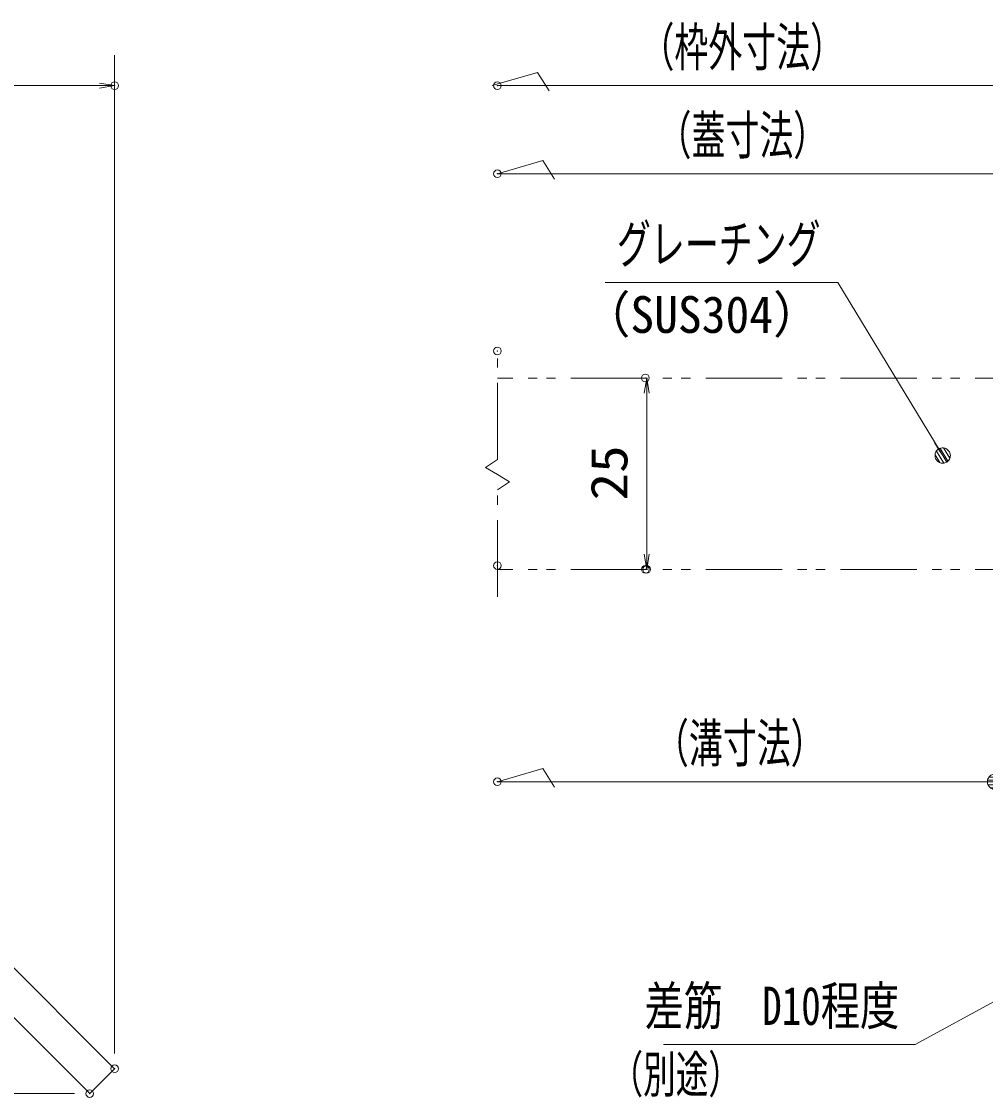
# Model space of a CAD drawing. Units: millimetres, scale not verified. Extents: x -1050 to 1050, y -742 to 742.
# Drawn here: x 340 to 654.8, y -494.6 to -143.2 of the extents above; entities that cross this region are included whole.
import ezdxf
from ezdxf.enums import TextEntityAlignment as Align

# ---------------------------------------------------------------- set-up
doc = ezdxf.new("R2010")
doc.units = ezdxf.units.MM
doc.header["$LTSCALE"] = 5
doc.header["$PDMODE"] = 32
doc.header["$PDSIZE"] = 2.5
doc.linetypes.add('DOUBLE_CHAIN1', pattern=[8.8, 5, -1, 0.6, -0.6, 0.6, -1])
for name, color, linetype, lineweight in [('0-1_アンカー', 7, 'Continuous', 9), ('0-3_寸法注釈', 2, 'Continuous', 9), ('0-4_0', 2, 'Continuous', 9), ('0-5_DEFPOINTS', 134, 'Continuous', 9), ('0-6_蓋', 5, 'Continuous', 9), ('0-7_想像線', 134, 'DOUBLE_CHAIN1', 9)]:
    doc.layers.add(name, color=color, linetype=linetype, lineweight=lineweight)
doc.styles.add('ＭＳ ゴシック', font='')
doc.styles.get('ＭＳ ゴシック').set_extended_font_data('MS Gothic')

# ---------------------------------------------------------------- blocks, each defined once
blk = doc.blocks.new('A$C6EB770D1')
at = {"layer": '0-1_アンカー'}
for p, q in [((130.257, 96.52), (45.237, 11.5)), ((138.388, 88.388), (130.257, 96.52)), ((138.388, 88.388), (53.368, 3.368)), ((0, 11.5), (45.237, 11.5)), ((0, 11.5), (0, 0)), ((0, 0), (45.237, 0))]:
    blk.add_line(p, q, dxfattribs=at)
blk.add_arc((45.237, 11.5), 11.5, 270, 315, dxfattribs=at)
blk = doc.blocks.new('_OPEN')
at = {"layer": '0-4_0'}
blk.add_line((0, 0), (-5, 0), dxfattribs=at)
blk.add_lwpolyline([(-5, 0.833), (0, 0), (-5, -0.833)], dxfattribs=at)
blk = doc.blocks.new('_Dot')
at = {"layer": '0-4_0'}
for p, q in [((-2.5, 0), (-5, 0)), ((2.445, 0.5), (-2.445, 0.5)), ((1.997, 1.5), (-1.997, 1.5)), ((2.289, -0.995), (-2.289, -0.995)), ((1.499, -1.995), (-1.499, -1.995))]:
    blk.add_line(p, q, dxfattribs=at)
for points in [[(2.5, 0), (2.48, 0.313), (2.421, 0.622), (2.324, 0.92), (2.191, 1.204), (2.023, 1.469), (1.822, 1.711), (1.594, 1.926), (1.34, 2.111), (1.064, 2.262), (0.773, 2.378), (0.468, 2.456), (0.157, 2.495), (-0.157, 2.495), (-0.468, 2.456), (-0.773, 2.378), (-1.064, 2.262), (-1.34, 2.111), (-1.594, 1.926), (-1.822, 1.711), (-2.023, 1.469), (-2.191, 1.204), (-2.324, 0.92), (-2.421, 0.622), (-2.48, 0.313), (-2.5, 0), (0, 0)], [(-2.5, 0), (-2.48, -0.313), (-2.421, -0.622), (-2.324, -0.92), (-2.191, -1.204), (-2.023, -1.469), (-1.822, -1.711), (-1.594, -1.926), (-1.34, -2.111), (-1.064, -2.262), (-0.773, -2.378), (-0.468, -2.456), (-0.157, -2.495), (0.157, -2.495), (0.468, -2.456), (0.773, -2.378), (1.064, -2.262), (1.34, -2.111), (1.594, -1.926), (1.822, -1.711), (2.023, -1.469), (2.191, -1.204), (2.324, -0.92), (2.421, -0.622), (2.48, -0.313), (2.5, 0), (0, 0)]]:
    blk.add_lwpolyline(points, close=True, dxfattribs=at)

msp = doc.modelspace()

# ---------------------------------------------------------------- linework, layer by layer
at = {"layer": '0-3_寸法注釈'}
for p, q in [((370.45, -480.232), (370.45, -154.141)), ((278.93, -164.141), (365.45, -164.141)), ((727.95, -164.141), (495.45, -164.141)), ((720.45, -192.922), (495.45, -192.922)), ((544.185, -264.638), (544.185, -317.138)), ((652.95, -391.492), (495.45, -391.492)), ((357.318, -493.363), (23.705, -493.363))]:
    msp.add_line(p, q, dxfattribs=at)
for points in [[(493.745, -164.141), (508.548, -159.812), (512.376, -165.889)], [(495.45, -192.922), (510.253, -188.593), (514.08, -194.67)], [(530.622, -228.46), (606.589, -228.46), (640.318, -284.107)], [(495.45, -391.492), (510.253, -387.164), (514.08, -393.24)], [(549.657, -477.285), (631.881, -477.285), (757.025, -409.112)]]:
    msp.add_lwpolyline(points, dxfattribs=at)
at = {"layer": '0-5_DEFPOINTS'}
for p in [(370.45, -164.141), (495.45, -164.141), (495.45, -192.922), (495.45, -250.813), (543.742, -259.638), (495.45, -320.888), (543.742, -322.138), (544.185, -322.138), (495.45, -391.492), (370.45, -485.232), (362.318, -493.363)]:
    msp.add_point(p, dxfattribs=at)
at = {"layer": '0-6_蓋', "linetype": 'DOUBLE_CHAIN1'}
for p, q in [((720.45, -259.638), (495.45, -259.638)), ((720.45, -322.138), (495.45, -322.138))]:
    msp.add_line(p, q, dxfattribs=at)
at = {"layer": '0-7_想像線'}
for p, q in [((495.45, -286.218), (495.45, -251.327)), ((495.45, -286.218), (491.523, -288.847)), ((491.523, -288.847), (495.45, -291.178)), ((499.377, -293.509), (495.45, -291.178)), ((495.45, -296.138), (499.377, -293.509)), ((495.45, -331.054), (495.45, -296.138))]:
    msp.add_line(p, q, dxfattribs=at)

# ---------------------------------------------------------------- block references
at = {"layer": '0-1_アンカー', "rotation": 270}
msp.add_blockref('A$C6EB770D1', (273.93, -354.975), dxfattribs=at)
at = {"layer": '0-3_寸法注釈'}
for name, p in [('_OPEN', (370.45, -164.141)), ('_Dot', (657.95, -391.492))]:
    msp.add_blockref(name, p, dxfattribs=at)
for name, p, rotation in [('_OPEN', (544.185, -259.638), 90), ('_Dot', (640.848, -284.955), 301.96837), ('_OPEN', (544.185, -322.138), 270)]:
    msp.add_blockref(name, p, dxfattribs=dict(at, rotation=rotation))

# ---------------------------------------------------------------- texts
at = {"layer": '0-3_寸法注釈', "color": 7, "style": 'ＭＳ ゴシック'}
for s, height, width, p in [('（枠外寸法）', 12.5, 0.65, (542.156, -161.546)), ('（蓋寸法）', 12.5, 0.65, (547.739, -190.327)), ('グレーチング', 12.5, 0.65, (534.467, -225.866)), ('（SUS304）', 12.02, 0.95, (523.271, -248.509)), ('（溝寸法）', 12.5, 0.65, (546.861, -388.898)), ('差筋\u3000D10程度', 12.51, 0.75, (543.501, -474.691)), ('（別途）', 12.02, 0.65, (532.364, -496.655))]:
    msp.add_text(s, height=height, dxfattribs=dict(at, width=width)).set_placement(p, align=Align.BOTTOM_LEFT)
at = {"layer": '0-3_寸法注釈', "color": 7, "style": 'ＭＳ ゴシック', "width": 1.1}
msp.add_text('25', height=12.02, rotation=90, dxfattribs=at).set_placement((541.498, -299.621), align=Align.BOTTOM_LEFT)

doc.saveas('drawing.dxf')
